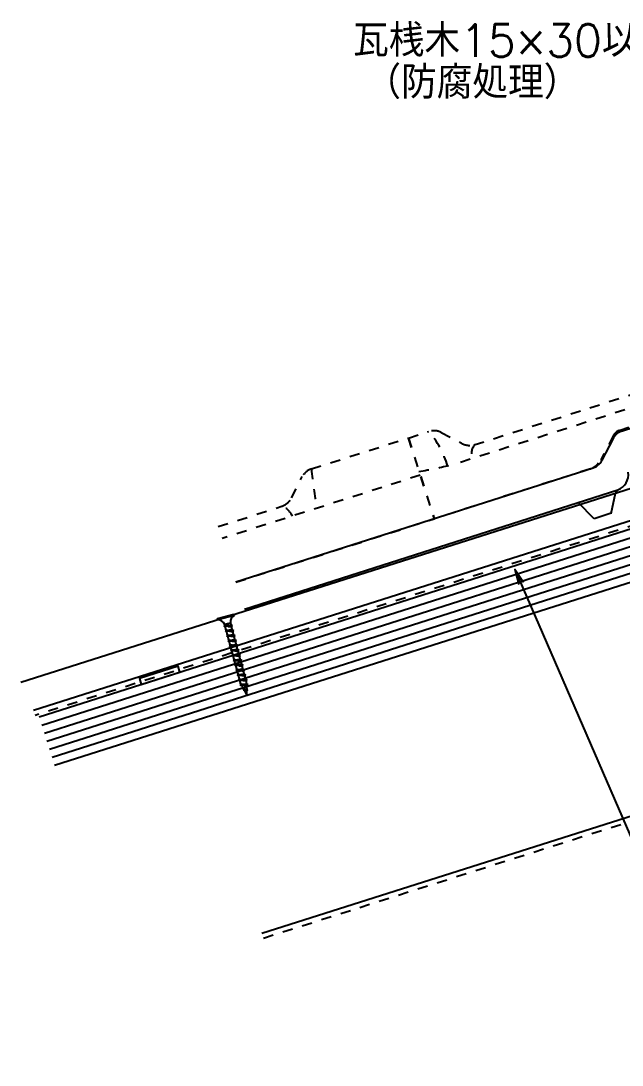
# Model space of a CAD drawing. Extents: x -1727 to 4652, y -2317 to 2357.
# Drawn here: x 3057 to 3354, y 193 to 709 of the extents above; entities that cross this region are included whole.
import ezdxf

# ---------------------------------------------------------------- set-up
doc = ezdxf.new("R2010")
doc.units = 0
doc.header["$LTSCALE"] = 5
doc.linetypes.add('DOT', pattern=[2, 1, -1])
for name, color, linetype in [('0-1', 7, 'CONTINUOUS'), ('0-2', 7, 'CONTINUOUS'), ('0-3', 7, 'CONTINUOUS'), ('0-4', 7, 'CONTINUOUS')]:
    doc.layers.add(name, color=color, linetype=linetype)
doc.styles.get("Standard").update_dxf_attribs({"font": 'txt.shx', "bigfont": 'extfont.shx'})

msp = doc.modelspace()

# ---------------------------------------------------------------- linework, layer by layer
at = {"layer": '0-1', "color": 3, "linetype": 'CONTINUOUS'}
for p, q in [((3699.1879, 586.0978), (3057.3827, 382.213)), ((3703.7293, 571.8018), (3063.6308, 368.4591))]:
    msp.add_line(p, q, dxfattribs=at)
at = {"layer": '0-1', "color": 7, "linetype": 'DOT'}
msp.add_line((3723.7803, 575.4806), (3064.4073, 366.0148), dxfattribs=at)
at = {"layer": '0-1', "color": 4, "linetype": 'CONTINUOUS'}
for p, q in [((3154.3475, 413.8129), (3162.3919, 416.0192)), ((3154.5336, 413.1344), (3154.3475, 413.8129)), ((3162.578, 415.3408), (3154.5336, 413.1344)), ((3162.3919, 416.0192), (3162.578, 415.3408)), ((3157.9696, 410.7383), (3157.5276, 410.291)), ((3157.5276, 410.291), (3161.7367, 410.1428)), ((3157.8774, 410.9737), (3160.8044, 411.7765)), ((3157.8774, 410.9737), (3157.948, 410.7164)), ((3158.6342, 408.3153), (3158.1772, 409.9816)), ((3158.6342, 408.3153), (3158.1922, 407.868)), ((3158.1922, 407.868), (3162.4013, 407.7198)), ((3159.2988, 405.8923), (3158.8418, 407.5585)), ((3160.8044, 411.7765), (3161.1895, 410.3723)), ((3161.2947, 409.6956), (3161.7367, 410.1428)), ((3161.7688, 407.9669), (3161.2947, 409.6956)), ((3161.9592, 407.2725), (3162.4013, 407.7198)), ((3162.4334, 405.5439), (3161.9592, 407.2725)), ((3159.2988, 405.8923), (3158.8567, 405.445)), ((3158.8567, 405.445), (3163.0658, 405.2968)), ((3159.9633, 403.4692), (3159.5063, 405.1355)), ((3159.9633, 403.4692), (3159.5213, 403.022)), ((3159.5213, 403.022), (3163.7304, 402.8738)), ((3160.6279, 401.0462), (3160.1709, 402.7125)), ((3162.6238, 404.8495), (3163.0658, 405.2968)), ((3163.0979, 403.1209), (3162.6238, 404.8495)), ((3163.2884, 402.4265), (3163.7304, 402.8738)), ((3163.7625, 400.6979), (3163.2884, 402.4265)), ((3160.6279, 401.0462), (3160.1859, 400.599)), ((3160.1859, 400.599), (3164.395, 400.4508)), ((3161.2925, 398.6232), (3160.8355, 400.2895)), ((3161.2925, 398.6232), (3160.8505, 398.1759)), ((3160.8505, 398.1759), (3165.0596, 398.0277)), ((3161.9571, 396.2002), (3161.5, 397.8665)), ((3163.953, 400.0035), (3164.395, 400.4508)), ((3164.4271, 398.2749), (3163.953, 400.0035)), ((3164.6175, 397.5805), (3165.0596, 398.0277)), ((3165.0916, 395.8519), (3164.6175, 397.5805)), ((3161.9571, 396.2002), (3161.515, 395.7529)), ((3161.515, 395.7529), (3165.7241, 395.6047)), ((3162.6216, 393.7772), (3162.1646, 395.4435)), ((3162.6216, 393.7772), (3162.1796, 393.3299)), ((3162.1796, 393.3299), (3166.3887, 393.1817)), ((3163.2862, 391.3542), (3162.8292, 393.0204)), ((3165.2821, 395.1575), (3165.7241, 395.6047)), ((3165.7562, 393.4288), (3165.2821, 395.1575)), ((3165.9467, 392.7344), (3166.3887, 393.1817)), ((3166.4208, 391.0058), (3165.9467, 392.7344)), ((3163.2862, 391.3542), (3162.8442, 390.9069)), ((3162.8442, 390.9069), (3167.0533, 390.7587)), ((3163.9508, 388.9312), (3163.4938, 390.5974)), ((3163.9508, 388.9312), (3163.5087, 388.4839)), ((3163.5087, 388.4839), (3167.7178, 388.3357)), ((3164.6153, 386.5081), (3164.1583, 388.1744)), ((3164.6153, 386.5081), (3164.1733, 386.0609)), ((3166.6112, 390.3114), (3167.0533, 390.7587)), ((3167.0854, 388.5828), (3166.6112, 390.3114)), ((3167.2758, 387.8884), (3167.7178, 388.3357)), ((3167.7499, 386.1598), (3167.2758, 387.8884)), ((3164.1733, 386.0609), (3168.3824, 385.9127)), ((3165.2799, 384.0851), (3164.8229, 385.7514)), ((3165.2799, 384.0851), (3164.8379, 383.6379)), ((3164.8379, 383.6379), (3169.047, 383.4897)), ((3165.9445, 381.6621), (3165.4875, 383.3284)), ((3165.9445, 381.6621), (3165.5024, 381.2148)), ((3167.9404, 385.4654), (3168.3824, 385.9127)), ((3168.4145, 383.7368), (3167.9404, 385.4654)), ((3168.605, 383.0424), (3169.047, 383.4897)), ((3168.7615, 382.4716), (3168.605, 383.0424)), ((3168.7869, 381.3856), (3168.7615, 382.4716)), ((3165.5024, 381.2148), (3169.5139, 381.1245)), ((3167.4743, 378.9578), (3166.3806, 380.9037)), ((3167.1469, 378.7266), (3169.3974, 378.7176)), ((3168.9029, 376.4159), (3167.7321, 378.4991)), ((3168.8445, 378.9161), (3168.8028, 380.6501)), ((3168.8042, 380.6451), (3169.5139, 381.1245)), ((3168.8495, 378.4782), (3169.3974, 378.7176)), ((3168.9029, 376.4159), (3168.8547, 378.4805))]:
    msp.add_line(p, q, dxfattribs=at)
at = {"layer": '0-1', "color": 7, "linetype": 'CONTINUOUS'}
msp.add_lwpolyline([(3116.7844, 381.3287), (3135.8442, 387.3888), (3134.9352, 390.2477), (3115.8754, 384.1877), (3116.7844, 381.3287)], close=True, dxfattribs=at)
at = {"layer": '0-1', "color": 4, "linetype": 'CONTINUOUS'}
for centre, radius, start, end in [((3154.4618, 409.3556), 3.7795, 25.3482, 88.9117), ((3164.5676, 412.1274), 3.7795, 121.7635, 185.327), ((3158.2602, 410.9923), 1.0142, 223.7496, 268.581), ((3158.2838, 410.8502), 0.3335, 199.6031, 261.4455), ((3158.9248, 408.5693), 1.0142, 223.7496, 268.581), ((3159.6462, 424.5494), 14.0999, 264.2525, 269.7166), ((3158.4722, 391.3389), 18.641, 86.1758, 90.7287), ((3158.9484, 408.4272), 0.3335, 199.6031, 261.4455), ((3160.3108, 422.1264), 14.0999, 264.2525, 269.7166), ((3159.1367, 388.9159), 18.641, 86.1758, 90.7287), ((3159.6229, 390.2935), 20.1563, 85.9475, 90.1319), ((3161.1151, 431.1395), 21.2472, 266.2228, 269.9404), ((3160.2875, 387.8704), 20.1563, 85.9475, 90.1319), ((3161.7797, 428.7165), 21.2472, 266.2228, 269.9404), ((3160.7876, 408.6466), 1.7719, 57.611, 81.5704), ((3161.0332, 409.6293), 0.2698, 14.2214, 77.1781), ((3161.4521, 406.2236), 1.7719, 57.611, 81.5704), ((3161.6977, 407.2063), 0.2698, 14.2214, 77.1781), ((3159.5894, 406.1463), 1.0142, 223.7496, 268.581), ((3159.613, 406.0042), 0.3335, 199.6031, 261.4455), ((3160.2539, 403.7233), 1.0142, 223.7496, 268.581), ((3160.9754, 419.7034), 14.0999, 264.2525, 269.7166), ((3159.8013, 386.4929), 18.641, 86.1758, 90.7287), ((3160.2775, 403.5811), 0.3335, 199.6031, 261.4455), ((3161.6399, 417.2804), 14.0999, 264.2525, 269.7166), ((3160.4659, 384.0699), 18.641, 86.1758, 90.7287), ((3160.952, 385.4474), 20.1563, 85.9475, 90.1319), ((3162.4443, 426.2935), 21.2472, 266.2228, 269.9404), ((3161.6166, 383.0244), 20.1563, 85.9475, 90.1319), ((3163.1089, 423.8705), 21.2472, 266.2228, 269.9404), ((3162.1167, 403.8006), 1.7719, 57.611, 81.5704), ((3162.3623, 404.7832), 0.2698, 14.2214, 77.1781), ((3162.7813, 401.3776), 1.7719, 57.611, 81.5704), ((3163.0269, 402.3602), 0.2698, 14.2214, 77.1781), ((3160.9185, 401.3003), 1.0142, 223.7496, 268.581), ((3160.9421, 401.1581), 0.3335, 199.6031, 261.4455), ((3161.5831, 398.8773), 1.0142, 223.7496, 268.581), ((3162.3045, 414.8573), 14.0999, 264.2525, 269.7166), ((3161.1305, 381.6469), 18.641, 86.1758, 90.7287), ((3161.6067, 398.7351), 0.3335, 199.6031, 261.4455), ((3162.9691, 412.4343), 14.0999, 264.2525, 269.7166), ((3161.795, 379.2239), 18.641, 86.1758, 90.7287), ((3162.2812, 380.6014), 20.1563, 85.9475, 90.1319), ((3163.7734, 421.4475), 21.2472, 266.2228, 269.9404), ((3162.9457, 378.1784), 20.1563, 85.9475, 90.1319), ((3164.438, 419.0244), 21.2472, 266.2228, 269.9404), ((3163.4459, 398.9545), 1.7719, 57.611, 81.5704), ((3163.6915, 399.9372), 0.2698, 14.2214, 77.1781), ((3164.1104, 396.5315), 1.7719, 57.611, 81.5704), ((3164.356, 397.5142), 0.2698, 14.2214, 77.1781), ((3162.2476, 396.4542), 1.0142, 223.7496, 268.581), ((3162.2712, 396.3121), 0.3335, 199.6031, 261.4455), ((3162.9122, 394.0312), 1.0142, 223.7496, 268.581), ((3163.6337, 410.0113), 14.0999, 264.2525, 269.7166), ((3162.4596, 376.8008), 18.641, 86.1758, 90.7287), ((3162.9358, 393.8891), 0.3335, 199.6031, 261.4455), ((3164.2982, 407.5883), 14.0999, 264.2525, 269.7166), ((3163.1242, 374.3778), 18.641, 86.1758, 90.7287), ((3163.6103, 375.7554), 20.1563, 85.9475, 90.1319), ((3165.1026, 416.6014), 21.2472, 266.2228, 269.9404), ((3164.2749, 373.3324), 20.1563, 85.9475, 90.1319), ((3165.7671, 414.1784), 21.2472, 266.2228, 269.9404), ((3164.775, 394.1085), 1.7719, 57.611, 81.5704), ((3165.0206, 395.0912), 0.2698, 14.2214, 77.1781), ((3165.4396, 391.6855), 1.7719, 57.611, 81.5704), ((3165.6852, 392.6682), 0.2698, 14.2214, 77.1781), ((3163.5768, 391.6082), 1.0142, 223.7496, 268.581), ((3163.6004, 391.4661), 0.3335, 199.6031, 261.4455), ((3164.2414, 389.1852), 1.0142, 223.7496, 268.581), ((3164.9628, 405.1653), 14.0999, 264.2525, 269.7166), ((3163.7887, 371.9548), 18.641, 86.1758, 90.7287), ((3164.265, 389.043), 0.3335, 199.6031, 261.4455), ((3165.6274, 402.7423), 14.0999, 264.2525, 269.7166), ((3164.4533, 369.5318), 18.641, 86.1758, 90.7287), ((3164.9295, 386.62), 0.3335, 199.6031, 261.4455), ((3164.9394, 370.9093), 20.1563, 85.9475, 90.1319), ((3166.4317, 411.7554), 21.2472, 266.2228, 269.9404), ((3165.604, 368.4863), 20.1563, 85.9475, 90.1319), ((3167.0963, 409.3324), 21.2472, 266.2228, 269.9404), ((3166.1041, 389.2625), 1.7719, 57.611, 81.5704), ((3166.3497, 390.2452), 0.2698, 14.2214, 77.1781), ((3166.7687, 386.8395), 1.7719, 57.611, 81.5704), ((3167.0143, 387.8221), 0.2698, 14.2214, 77.1781), ((3164.9059, 386.7622), 1.0142, 223.7496, 268.581), ((3165.5705, 384.3392), 1.0142, 223.7496, 268.581), ((3166.2919, 400.3192), 14.0999, 264.2525, 269.7166), ((3165.1179, 367.1088), 18.641, 86.1758, 90.7287), ((3165.5941, 384.197), 0.3335, 199.6031, 261.4455), ((3166.9565, 397.8962), 14.0999, 264.2525, 269.7166), ((3165.7825, 364.6858), 18.641, 86.1758, 90.7287), ((3166.2587, 381.774), 0.3335, 199.6031, 261.4455), ((3167.6211, 395.4732), 14.0999, 264.2525, 269.7166), ((3166.2686, 366.0633), 20.1563, 85.9475, 90.1319), ((3167.7609, 406.9094), 21.2472, 266.2228, 269.9404), ((3166.9332, 363.6403), 20.1563, 85.9475, 90.1319), ((3168.4254, 404.4864), 21.2472, 266.2228, 269.9404), ((3168.0622, 392.1142), 10.7529, 267.2771, 273.8579), ((3167.4333, 384.4165), 1.7719, 57.611, 81.5704), ((3167.6789, 385.3991), 0.2698, 14.2214, 77.1781), ((3168.0979, 381.9934), 1.7719, 57.611, 81.5704), ((3168.3435, 382.9761), 0.2698, 14.2214, 77.1781), ((3168.5698, 379.6383), 1.7607, 57.5729, 82.9572), ((3166.2351, 381.9162), 1.0142, 223.7496, 268.581), ((3166.447, 362.2628), 18.641, 86.1758, 90.7287), ((3088.2883, 411.1878), 85.2785, 337.626, 337.8006), ((3168.0029, 380.0624), 1.5866, 237.348, 260.1707), ((3168.0042, 395.0843), 16.1352, 267.3046, 270.7519), ((3173.4522, 606.5892), 225.8005, 268.5378, 268.7705), ((3167.9476, 383.4976), 5.0032, 267.5306, 274.3697), ((3168.3416, 375.4871), 3.4656, 81.6556, 92.0784), ((3168.5186, 377.1513), 1.3709, 75.7864, 97.9576), ((3168.5427, 380.5788), 0.2698, 14.2214, 76.1696), ((3168.6406, 377.4788), 1.4517, 58.5825, 81.9256)]:
    msp.add_arc(centre, radius, start, end, dxfattribs=at)
at = {"layer": '0-2', "color": 2, "linetype": 'DOT'}
for p, q in [((3545.8387, 577.6161), (3271.3351, 489.907)), ((3281.0616, 499.5145), (3477.4544, 562.2657)), ((3352.69, 506.645), (3412.608, 525.7899)), ((3248.5868, 502.885), (3258.6985, 506.1159)), ((3264.7814, 505.5965), (3274.1956, 500.7003)), ((3200.7135, 487.615), (3248.5165, 502.8889)), ((3248.5178, 502.885), (3261.2541, 463.0241)), ((3248.5868, 502.885), (3261.3231, 463.0241)), ((3349.7359, 504.1468), (3343.5214, 492.0964)), ((3254.4672, 484.5395), (3156.6319, 453.2793)), ((3338.4701, 487.674), (3261.3231, 463.0241)), ((3190.8789, 473.307), (3196.2639, 483.8674)), ((3154.7475, 459.1768), (3186.0829, 469.189)), ((3163.4983, 431.7893), (3261.2541, 463.0241))]:
    msp.add_line(p, q, dxfattribs=at)
at = {"layer": '0-2', "color": 2, "linetype": 'CONTINUOUS'}
for p, q in [((3353.8067, 506.3028), (3401.6673, 521.5952)), ((3349.4601, 502.3604), (3344.1392, 491.9546)), ((3339.7396, 488.0862), (3163.5028, 431.7752)), ((3167.7635, 418.4405), (3351.9447, 477.2899)), ((3348.6531, 465.6402), (3350.8479, 475.7273)), ((3340.2667, 463.0465), (3332.3155, 471.1016)), ((3348.6732, 465.7325), (3340.2667, 463.0465))]:
    msp.add_line(p, q, dxfattribs=at)
at = {"layer": '0-2', "color": 2, "linetype": 'DOT'}
for centre, radius, start, end in [((3261.1154, 498.5403), 7.9517, 62.5464, 107.695), ((3223.8047, 476.1132), 46.0189, 16.5488, 40.6899), ((3354.4381, 501.5821), 5.3562, 109.0485, 151.3908), ((3278.8931, 507.5151), 8.277, 235.4212, 284.6529), ((3286.5516, 495.091), 6.8857, 138.9037, 201.7247), ((3222.1278, 682.1327), 198.2717, 279.1861, 283.9686), ((3334.8051, 496.9564), 9.9797, 291.546, 330.8571), ((3203.1915, 480.1482), 7.8628, 108.1958, 151.7707), ((5377.1278, 768.8917), 2194.5149, 187.364, 187.8756), ((3183.6925, 476.8347), 8.0056, 288.7825, 333.8546), ((3182.4705, 460.187), 9.8322, 25.2245, 67.2666)]:
    msp.add_arc(centre, radius, start, end, dxfattribs=at)
at = {"layer": '0-2', "color": 2, "linetype": 'CONTINUOUS'}
for centre, radius, start, end in [((3356.6036, 498.8519), 7.9586, 110.5747, 153.8421), ((3337.1162, 495.4934), 7.8561, 289.5032, 316.1066), ((3337.0036, 495.6074), 8.0162, 316.0779, 332.892), ((3349.0645, 484.8709), 8.0916, 290.8103, 367.9973), ((3352.1524, 475.3514), 1.3576, 107.8046, 163.9235)]:
    msp.add_arc(centre, radius, start, end, dxfattribs=at)
at = {"layer": '0-3', "color": 7, "linetype": 'CONTINUOUS'}
for points in [[(3301.207, 437.9484), (3407.1571, 193.4973), (3437.1571, 193.4973)], [(3305.3365, 431.564), (3301.207, 437.9484), (3303.0427, 430.5698)]]:
    msp.add_lwpolyline(points, dxfattribs=at)
at = {"layer": '0-4', "color": 3, "linetype": 'CONTINUOUS'}
for p, q in [((3066.4725, 365.2635), (3716.3782, 572.05)), ((3067.7359, 361.2929), (3717.6416, 568.0795)), ((3068.9992, 357.3224), (3718.905, 564.109)), ((3070.2625, 353.3519), (3720.1684, 560.1385)), ((3071.5259, 349.3814), (3721.4318, 556.168)), ((3072.7892, 345.4109), (3722.6952, 552.1975)), ((3074.0525, 341.4403), (3723.9586, 548.227))]:
    msp.add_line(p, q, dxfattribs=at)
at = {"layer": '0-4', "color": 4, "linetype": 'CONTINUOUS'}
msp.add_line((3176.3151, 258.5599), (3692.9614, 422.9462), dxfattribs=at)
at = {"layer": '0-4', "color": 4, "linetype": 'DOT'}
msp.add_line((3177.0731, 256.1776), (3693.7194, 420.5639), dxfattribs=at)

# ---------------------------------------------------------------- texts
at = {"layer": '0-3', "color": 7}
for s, p in [('瓦桟木15×30以上', (3221.331, 691.0105)), ('（防腐処理）', (3227.3871, 670.3306))]:
    msp.add_text(s, height=16, dxfattribs=at).set_placement(p)

doc.saveas('drawing.dxf')
